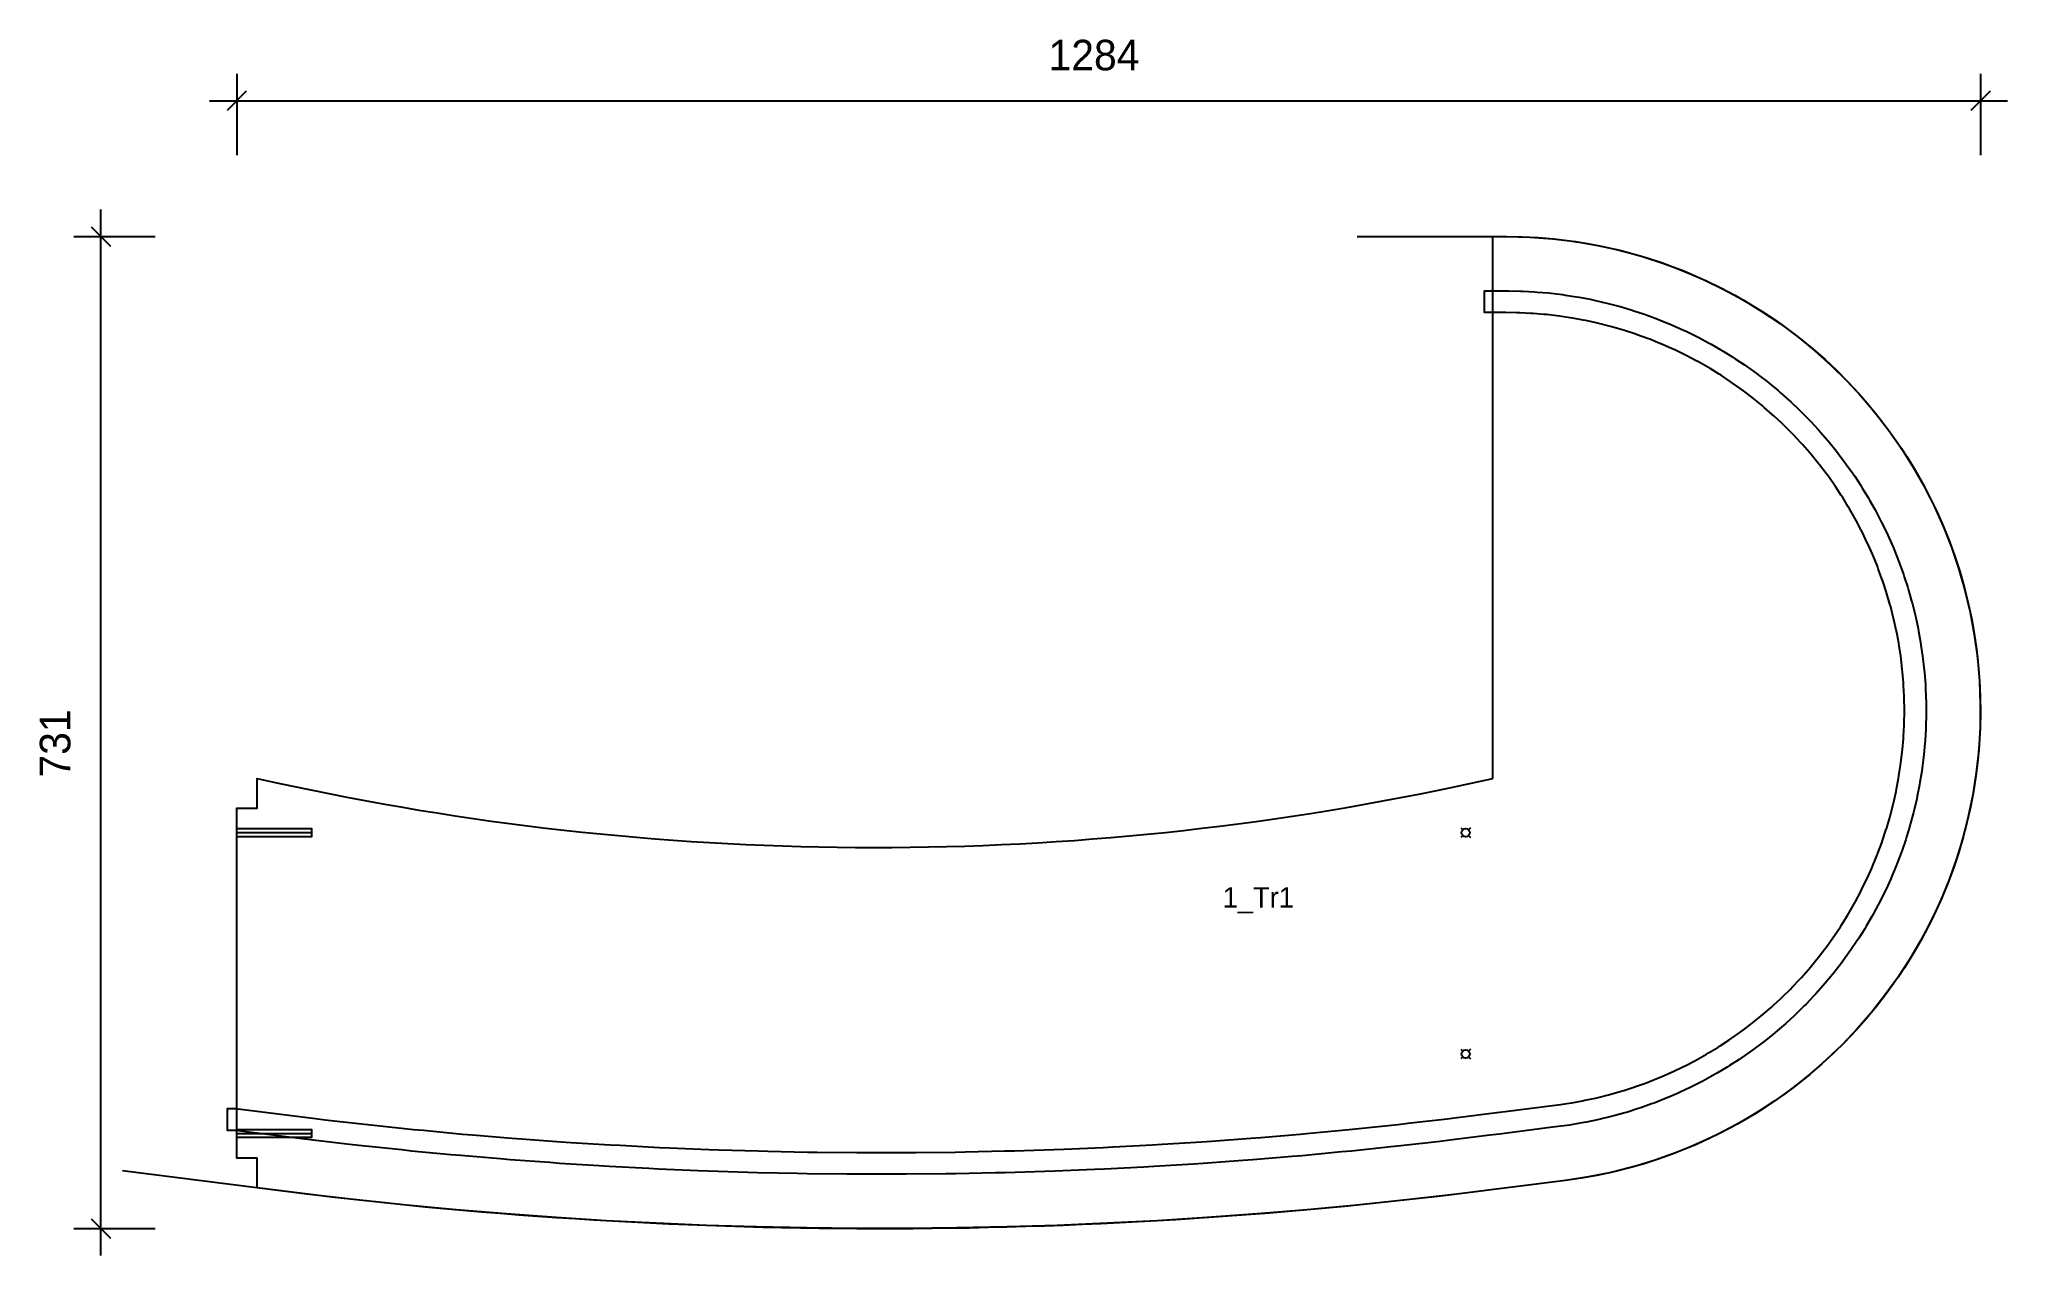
# Model space of a CAD drawing. Header units: millimetres. Extents: x -145 to 1304, y -20 to 876.
import ezdxf
from ezdxf.enums import TextEntityAlignment as Align

# ---------------------------------------------------------------- set-up
doc = ezdxf.new("R2010")
doc.units = ezdxf.units.MM
for name, color, linetype in [('CONTOUR', 7, 'CONTINUOUS'), ('CUT_RISER', 7, 'CONTINUOUS'), ('DIMLINES', 7, 'CONTINUOUS'), ('DIMLINESTEXT', 7, 'CONTINUOUS'), ('DRILLINGSOTHER', 7, 'CONTINUOUS'), ('DRILLINGSSIDE', 7, 'CONTINUOUS'), ('EXTRATREADFRONTPROFILELINES', 7, 'CONTINUOUS'), ('EXTRATREADFRONTPROFILELINESTEXT', 7, 'CONTINUOUS')]:
    doc.layers.add(name, color=color, linetype=linetype)

msp = doc.modelspace()

# ---------------------------------------------------------------- linework, layer by layer
at = {"layer": 'CONTOUR', "color": 0, "linetype": '0'}
msp.add_lwpolyline([(925, 331.702), (925, 730.95), (935, 730.95, -0.939), (978.541, 35.425), (898.384, 25.349, -0.063), (15, 29.952), (15, 51.952), (0, 51.952), (0, 309.702), (15, 309.702), (15, 331.702, 0.105), (870.608, 320.125), (885, 323.039), (897.843, 325.73), (925, 331.702)], format="xyb", dxfattribs=at)
at = {"layer": 'CUT_RISER', "color": 1, "linetype": '1'}
msp.add_lwpolyline([(-0.875, 88.389), (5.015, 87.649), (28.573, 84.686), (34.463, 83.945), (58.022, 80.982), (65.238, 80.15), (94.104, 76.825), (101.328, 76.069), (130.227, 73.044), (137.459, 72.363), (166.387, 69.64), (173.626, 69.035), (202.582, 66.613), (209.826, 66.083), (238.805, 63.963), (246.055, 63.508), (275.055, 61.691), (282.309, 61.312), (311.326, 59.796), (318.584, 59.493), (347.615, 58.28), (354.876, 58.052), (383.918, 57.141), (391.18, 56.989), (420.23, 56.381), (427.494, 56.305), (456.549, 56), (463.813, 55.999), (492.869, 55.997), (500.133, 56.072), (529.188, 56.372), (536.451, 56.523), (565.501, 57.126), (572.761, 57.353), (601.804, 58.258), (609.062, 58.56), (638.093, 59.769), (645.347, 60.146), (674.364, 61.657), (681.614, 62.11), (710.614, 63.923), (717.859, 64.452), (746.838, 66.567), (754.077, 67.172), (783.033, 69.588), (790.265, 70.268), (819.194, 72.987), (826.419, 73.742), (855.318, 76.761), (862.535, 77.592), (891.4, 80.912), (898.723, 81.833), (928.016, 85.515), (935.954, 86.512), (970.959, 90.91), (973.023, 91.205), (981.281, 92.384), (983.216, 92.727), (990.955, 94.097), (992.877, 94.505), (1000.566, 96.134), (1002.473, 96.606), (1010.102, 98.492), (1011.993, 99.027), (1019.555, 101.168), (1021.427, 101.766), (1028.913, 104.159), (1030.763, 104.819), (1038.165, 107.462), (1039.943, 108.163), (1047.055, 110.966), (1048.858, 111.748), (1056.069, 114.873), (1057.844, 115.715), (1064.947, 119.08), (1066.693, 119.981), (1073.678, 123.583), (1075.394, 124.541), (1082.254, 128.375), (1083.937, 129.39), (1090.665, 133.452), (1092.312, 134.523), (1098.901, 138.808), (1100.511, 139.934), (1106.952, 144.437), (1108.524, 145.616), (1114.811, 150.332), (1116.342, 151.564), (1122.468, 156.488), (1123.957, 157.77), (1129.913, 162.897), (1131.359, 164.228), (1137.14, 169.552), (1138.54, 170.93), (1144.14, 176.445), (1145.493, 177.87), (1150.905, 183.569), (1152.21, 185.038), (1157.428, 190.915), (1158.682, 192.427), (1163.701, 198.476), (1164.904, 200.03), (1169.716, 206.243), (1170.867, 207.836), (1175.468, 214.207), (1176.565, 215.838), (1180.95, 222.36), (1181.991, 224.026), (1186.156, 230.691), (1187.141, 232.392), (1191.079, 239.193), (1192.007, 240.925), (1195.715, 247.854), (1196.584, 249.617), (1200.058, 256.666), (1200.867, 258.457), (1204.104, 265.619), (1204.852, 267.436), (1207.847, 274.702), (1208.551, 276.594), (1211.368, 284.16), (1211.992, 286.023), (1214.486, 293.476), (1215.047, 295.359), (1217.29, 302.892), (1217.787, 304.793), (1219.776, 312.396), (1220.21, 314.312), (1221.943, 321.978), (1222.312, 323.908), (1223.787, 331.627), (1224.091, 333.568), (1225.307, 341.333), (1225.546, 343.283), (1226.501, 351.084), (1226.674, 353.041), (1227.367, 360.87), (1227.475, 362.832), (1227.905, 370.679), (1227.947, 372.644), (1228.114, 380.501), (1228.09, 382.466), (1227.994, 390.324), (1227.904, 392.287), (1227.545, 400.138), (1227.389, 402.097), (1226.767, 409.931), (1226.546, 411.884), (1225.661, 419.693), (1225.374, 421.637), (1224.229, 429.412), (1223.877, 431.345), (1222.471, 439.078), (1222.055, 440.998), (1220.391, 448.679), (1219.911, 450.584), (1217.991, 458.205), (1217.447, 460.093), (1215.272, 467.645), (1214.666, 469.514), (1212.239, 476.989), (1211.57, 478.837), (1208.894, 486.227), (1208.185, 488.001), (1205.35, 495.101), (1204.56, 496.9), (1201.402, 504.097), (1200.552, 505.869), (1197.155, 512.956), (1196.246, 514.698), (1192.613, 521.667), (1191.647, 523.378), (1187.782, 530.221), (1186.759, 531.899), (1182.667, 538.609), (1181.589, 540.251), (1177.274, 546.821), (1176.141, 548.426), (1171.609, 554.847), (1170.423, 556.413), (1165.678, 562.679), (1164.44, 564.204), (1159.488, 570.307), (1158.199, 571.791), (1153.045, 577.724), (1151.708, 579.164), (1146.358, 584.921), (1144.973, 586.315), (1139.433, 591.89), (1138.003, 593.236), (1132.279, 598.623), (1130.804, 599.92), (1124.903, 605.112), (1123.385, 606.359), (1117.314, 611.35), (1115.755, 612.546), (1109.52, 617.331), (1107.922, 618.474), (1101.53, 623.047), (1099.894, 624.136), (1093.353, 628.492), (1091.682, 629.526), (1084.998, 633.66), (1083.293, 634.637), (1076.474, 638.545), (1074.738, 639.464), (1067.792, 643.142), (1066.025, 644.003), (1058.96, 647.445), (1057.166, 648.246), (1049.989, 651.45), (1048.119, 652.209), (1040.638, 655.244), (1038.793, 655.922), (1031.416, 658.631), (1029.55, 659.246), (1022.085, 661.706), (1020.2, 662.259), (1012.657, 664.467), (1010.754, 664.956), (1003.142, 666.911), (1001.224, 667.336), (993.55, 669.034), (991.619, 669.395), (983.893, 670.835), (981.95, 671.13), (974.18, 672.311), (972.229, 672.541), (964.424, 673.461), (962.466, 673.626), (954.634, 674.283), (952.672, 674.382), (944.823, 674.777), (942.791, 674.812), (934.665, 674.95), (932.732, 674.95), (925, 674.95), (923.8, 674.95), (919, 674.95), (919, 678.15), (919, 690.95), (920.2, 690.95), (925, 690.95), (926.933, 690.95), (934.665, 690.95), (936.804, 690.914), (945.359, 690.77), (947.428, 690.666), (955.706, 690.25), (957.771, 690.076), (966.03, 689.383), (968.088, 689.14), (976.319, 688.17), (978.368, 687.859), (986.562, 686.613), (988.599, 686.233), (996.747, 684.714), (998.77, 684.266), (1006.862, 682.475), (1008.869, 681.959), (1016.897, 679.898), (1018.886, 679.315), (1026.84, 676.986), (1028.808, 676.337), (1036.679, 673.743), (1038.624, 673.028), (1046.405, 670.171), (1048.325, 669.392), (1056.005, 666.276), (1057.898, 665.433), (1065.469, 662.061), (1067.333, 661.155), (1074.787, 657.532), (1076.619, 656.564), (1083.948, 652.692), (1085.746, 651.664), (1092.941, 647.549), (1094.704, 646.461), (1101.757, 642.107), (1103.483, 640.96), (1110.386, 636.373), (1112.072, 635.168), (1118.817, 630.352), (1120.462, 629.092), (1127.043, 624.053), (1128.644, 622.738), (1135.052, 617.481), (1136.609, 616.114), (1142.837, 610.645), (1144.347, 609.226), (1150.388, 603.552), (1151.85, 602.083), (1157.697, 596.209), (1159.109, 594.693), (1164.756, 588.626), (1166.117, 587.063), (1171.558, 580.81), (1172.865, 579.203), (1178.093, 572.771), (1179.345, 571.121), (1184.355, 564.518), (1185.552, 562.826), (1190.337, 556.059), (1191.476, 554.328), (1196.033, 547.405), (1197.113, 545.637), (1201.435, 538.564), (1202.455, 536.761), (1206.538, 529.548), (1207.497, 527.711), (1211.336, 520.365), (1212.233, 518.498), (1215.823, 511.027), (1216.657, 509.13), (1219.995, 501.544), (1220.765, 499.62), (1223.847, 491.926), (1224.552, 489.978), (1227.374, 482.185), (1228.014, 480.214), (1230.573, 472.331), (1231.147, 470.34), (1233.44, 462.375), (1233.946, 460.366), (1235.972, 452.329), (1236.411, 450.304), (1238.165, 442.203), (1238.536, 440.165), (1240.019, 432.01), (1240.321, 429.96), (1241.529, 421.76), (1241.762, 419.701), (1242.695, 411.466), (1242.859, 409.4), (1243.516, 401.138), (1243.61, 399.068), (1243.99, 390.788), (1244.015, 388.717), (1244.116, 380.429), (1244.072, 378.357), (1243.896, 370.071), (1243.783, 368.002), (1243.329, 359.726), (1243.146, 357.662), (1242.415, 349.406), (1242.163, 347.349), (1241.156, 339.123), (1240.835, 337.075), (1239.553, 328.887), (1239.164, 326.852), (1237.608, 318.711), (1237.151, 316.69), (1235.323, 308.606), (1234.799, 306.601), (1232.701, 298.583), (1232.109, 296.597), (1229.744, 288.653), (1229.086, 286.688), (1226.456, 278.828), (1225.733, 276.886), (1222.841, 269.119), (1222.053, 267.203), (1218.902, 259.537), (1218.051, 257.648), (1214.645, 250.091), (1213.731, 248.232), (1210.073, 240.794), (1209.097, 238.966), (1205.193, 231.655), (1204.156, 229.861), (1200.009, 222.685), (1198.913, 220.927), (1194.527, 213.894), (1193.372, 212.173), (1188.754, 205.291), (1187.542, 203.61), (1182.696, 196.887), (1181.428, 195.248), (1176.359, 188.69), (1175.037, 187.094), (1169.751, 180.711), (1168.377, 179.16), (1162.88, 172.957), (1161.454, 171.453), (1155.753, 165.438), (1154.278, 163.982), (1148.377, 158.162), (1146.854, 156.757), (1140.762, 151.137), (1139.193, 149.784), (1132.916, 144.371), (1131.302, 143.071), (1124.848, 137.872), (1123.191, 136.627), (1116.566, 131.647), (1114.869, 130.458), (1108.08, 125.703), (1106.344, 124.572), (1099.4, 120.047), (1097.627, 118.974), (1090.535, 114.685), (1088.728, 113.672), (1081.496, 109.623), (1079.655, 108.671), (1072.292, 104.866), (1070.42, 103.977), (1062.934, 100.421), (1061.033, 99.595), (1053.432, 96.292), (1051.505, 95.53), (1043.797, 92.483), (1041.845, 91.787), (1034.04, 89), (1032.066, 88.369), (1024.171, 85.846), (1022.177, 85.281), (1014.203, 83.024), (1012.191, 82.526), (1004.145, 80.537), (1002.118, 80.108), (994.01, 78.389), (991.969, 78.028), (983.808, 76.582), (981.69, 76.28), (973.22, 75.071), (965.282, 74.073), (930.011, 69.64), (922.688, 68.719), (893.395, 65.037), (886.146, 64.203), (857.147, 60.866), (849.889, 60.108), (820.858, 57.073), (813.592, 56.39), (784.531, 53.659), (777.258, 53.052), (748.17, 50.623), (740.892, 50.091), (711.779, 47.966), (704.496, 47.51), (675.363, 45.688), (668.076, 45.309), (638.925, 43.79), (631.634, 43.487), (602.47, 42.272), (595.176, 42.045), (566, 41.134), (558.704, 40.982), (529.521, 40.376), (522.224, 40.3), (493.035, 39.998), (485.738, 39.998), (456.548, 40), (449.251, 40.076), (420.063, 40.382), (412.767, 40.535), (383.583, 41.145), (376.289, 41.373), (347.114, 42.287), (339.823, 42.592), (310.658, 43.81), (303.371, 44.19), (274.221, 45.712), (266.938, 46.169), (237.805, 47.994), (230.527, 48.526), (201.415, 50.655), (194.143, 51.263), (165.054, 53.696), (157.789, 54.379), (128.728, 57.115), (121.47, 57.874), (92.438, 60.912), (85.189, 61.747), (56.191, 65.087), (48.253, 66.085), (-0.875, 72.263), (-2.075, 72.263), (-6.875, 72.263), (-6.875, 75.489), (-6.875, 88.389), (-5.675, 88.389), (-0.875, 88.389)], dxfattribs=at)
at = {"layer": 'DIMLINES', "color": 0}
for p, q in [((0, 850.95), (0, 790.95)), ((1284.122, 850.95), (1284.122, 790.95)), ((-20, 830.95), (1304.122, 830.95)), ((7.071, 838.021), (-7.071, 823.878)), ((1291.193, 838.021), (1277.051, 823.878)), ((-100, -20), (-100, 750.95)), ((-120, 730.95), (-60, 730.95)), ((-107.071, 738.021), (-92.929, 723.878)), ((-120, 0), (-60, 0)), ((-107.071, 7.071), (-92.929, -7.071))]:
    msp.add_line(p, q, dxfattribs=at)
at = {"layer": 'DRILLINGSOTHER', "color": 3}
for p, q in [((901.466, 295.237), (902.879, 293.823)), ((908.536, 295.237), (907.121, 293.823)), ((902.879, 289.58), (901.464, 288.166)), ((907.121, 289.58), (908.534, 288.166)), ((901.466, 132.178), (902.879, 130.764)), ((908.536, 132.178), (907.121, 130.764)), ((902.879, 126.521), (901.464, 125.107)), ((907.121, 126.521), (908.534, 125.107))]:
    msp.add_line(p, q, dxfattribs=at)
for centre in [(905, 291.702), (905, 128.642)]:
    msp.add_circle(centre, 3, dxfattribs=at)
at = {"layer": 'DRILLINGSSIDE', "color": 3}
for p, q in [((0, 291.702), (55, 291.702)), ((0, 69.952), (55, 69.952))]:
    msp.add_line(p, q, dxfattribs=at)
at = {"layer": 'DRILLINGSSIDE', "color": 3, "linetype": '3'}
for points in [[(0, 294.702), (55, 294.702), (55, 288.702), (0, 288.702)], [(0, 72.952), (55, 72.952), (55, 66.952), (0, 66.952)]]:
    msp.add_lwpolyline(points, dxfattribs=at)
at = {"layer": 'EXTRATREADFRONTPROFILELINES', "color": 2}
for p, q in [((825, 730.95), (935, 730.95)), ((935, 730.95), (946.7, 730.753)), ((946.7, 730.753), (958.386, 730.165)), ((958.386, 730.165), (970.046, 729.186)), ((970.046, 729.186), (981.667, 727.817)), ((981.667, 727.817), (993.235, 726.058)), ((993.235, 726.058), (1004.738, 723.914)), ((1004.738, 723.914), (1016.163, 721.384)), ((1016.163, 721.384), (1027.496, 718.474)), ((1027.496, 718.474), (1038.725, 715.185)), ((1038.725, 715.185), (1049.838, 711.522)), ((1049.838, 711.522), (1060.822, 707.488)), ((1060.822, 707.488), (1071.665, 703.089)), ((1071.665, 703.089), (1082.354, 698.329)), ((1082.354, 698.329), (1092.878, 693.213)), ((1092.878, 693.213), (1103.224, 687.748)), ((1103.224, 687.748), (1113.381, 681.938)), ((1113.381, 681.938), (1123.338, 675.792)), ((1123.338, 675.792), (1133.084, 669.316)), ((1133.084, 669.316), (1142.607, 662.516)), ((1142.607, 662.516), (1151.896, 655.401)), ((1151.896, 655.401), (1160.942, 647.979)), ((1160.942, 647.979), (1169.734, 640.258)), ((1169.734, 640.258), (1178.263, 632.247)), ((1178.263, 632.247), (1186.518, 623.954)), ((1186.518, 623.954), (1194.491, 615.39)), ((1194.491, 615.39), (1202.172, 606.563)), ((1202.172, 606.563), (1209.553, 597.483)), ((1209.553, 597.483), (1216.626, 588.162)), ((1216.626, 588.162), (1223.383, 578.608)), ((1223.383, 578.608), (1229.815, 568.834)), ((1229.815, 568.834), (1235.916, 558.849)), ((1235.916, 558.849), (1241.68, 548.666)), ((1241.68, 548.666), (1247.098, 538.295)), ((1247.098, 538.295), (1252.167, 527.748)), ((1252.167, 527.748), (1256.878, 517.038)), ((1256.878, 517.038), (1261.229, 506.175)), ((1261.229, 506.175), (1265.213, 495.173)), ((1265.213, 495.173), (1268.826, 484.044)), ((1268.826, 484.044), (1272.064, 472.8)), ((1272.064, 472.8), (1274.923, 461.453)), ((1274.923, 461.453), (1277.401, 450.017)), ((1277.401, 450.017), (1279.493, 438.505)), ((1279.493, 438.505), (1281.199, 426.929)), ((1281.199, 426.929), (1282.516, 415.302)), ((1282.516, 415.302), (1283.443, 403.637)), ((1283.443, 403.637), (1283.978, 391.949)), ((1283.978, 391.949), (1284.122, 380.248)), ((1284.122, 380.248), (1283.873, 368.55)), ((1283.873, 368.55), (1283.232, 356.866)), ((1283.232, 356.866), (1282.2, 345.211)), ((1280.778, 333.596), (1278.968, 322.036)), ((1282.2, 345.211), (1280.778, 333.596)), ((1278.968, 322.036), (1276.771, 310.543)), ((1276.771, 310.543), (1274.19, 299.13)), ((1274.19, 299.13), (1271.229, 287.81)), ((1267.889, 276.595), (1264.176, 265.499)), ((1271.229, 287.81), (1267.889, 276.595)), ((1264.176, 265.499), (1260.093, 254.533)), ((1260.093, 254.533), (1255.645, 243.71)), ((1250.836, 233.043), (1245.673, 222.542)), ((1255.645, 243.71), (1250.836, 233.043)), ((1245.673, 222.542), (1240.161, 212.221)), ((1240.161, 212.221), (1234.306, 202.09)), ((1228.115, 192.161), (1221.594, 182.445)), ((1234.306, 202.09), (1228.115, 192.161)), ((1221.594, 182.445), (1214.752, 172.953)), ((1207.595, 163.695), (1200.132, 154.683)), ((1214.752, 172.953), (1207.595, 163.695)), ((1192.372, 145.926), (1184.322, 137.433)), ((1200.132, 154.683), (1192.372, 145.926)), ((1184.322, 137.433), (1175.992, 129.216)), ((1167.392, 121.282), (1158.53, 113.64)), ((1175.992, 129.216), (1167.392, 121.282)), ((1149.417, 106.3), (1140.064, 99.27)), ((1158.53, 113.64), (1149.417, 106.3)), ((1130.48, 92.556), (1120.677, 86.168)), ((1140.064, 99.27), (1130.48, 92.556)), ((1100.455, 74.395), (1090.06, 69.023)), ((1110.665, 80.112), (1100.455, 74.395)), ((1120.677, 86.168), (1110.665, 80.112)), ((1068.759, 59.339), (1057.877, 55.037)), ((1079.491, 64.002), (1068.759, 59.339)), ((1090.06, 69.023), (1079.491, 64.002)), ((1024.453, 44.353), (1013.094, 41.545)), ((1035.711, 47.541), (1024.453, 44.353)), ((1046.857, 51.103), (1035.711, 47.541)), ((1057.877, 55.037), (1046.857, 51.103)), ((51.616, 25.349), (-84.219, 42.423)), ((978.541, 35.425), (898.384, 25.349)), ((990.125, 37.079), (978.541, 35.425)), ((1001.647, 39.119), (990.125, 37.079)), ((1013.094, 41.545), (1001.647, 39.119)), ((88.278, 21.129), (51.616, 25.349)), ((124.982, 17.29), (88.278, 21.129)), ((161.724, 13.834), (124.982, 17.29)), ((825.018, 17.29), (788.276, 13.834)), ((861.722, 21.129), (825.018, 17.29)), ((898.384, 25.349), (861.722, 21.129)), ((198.5, 10.762), (161.724, 13.834)), ((235.306, 8.072), (198.5, 10.762)), ((272.138, 5.767), (235.306, 8.072)), ((308.992, 3.845), (272.138, 5.767)), ((345.864, 2.307), (308.992, 3.845)), ((382.75, 1.154), (345.864, 2.307)), ((419.646, 0.385), (382.75, 1.154)), ((456.548, 0), (419.646, 0.385)), ((493.452, 0), (456.548, 0)), ((530.354, 0.385), (493.452, 0)), ((567.25, 1.154), (530.354, 0.385)), ((604.136, 2.307), (567.25, 1.154)), ((641.008, 3.845), (604.136, 2.307)), ((677.862, 5.767), (641.008, 3.845)), ((714.694, 8.072), (677.862, 5.767)), ((751.5, 10.762), (714.694, 8.072)), ((788.276, 13.834), (751.5, 10.762))]:
    msp.add_line(p, q, dxfattribs=at)

# ---------------------------------------------------------------- texts
at = {"layer": 'DIMLINESTEXT'}
msp.add_text('1284', height=22.5, dxfattribs=at).set_placement((597.84, 875.95), align=Align.TOP_LEFT)
msp.add_text('731', height=22.5, rotation=90, dxfattribs=at).set_placement((-145, 332.309), align=Align.TOP_LEFT)
at = {"layer": 'EXTRATREADFRONTPROFILELINESTEXT'}
msp.add_text('1_Tr1', height=15, dxfattribs=at).set_placement((726.114, 251.535), align=Align.TOP_LEFT)

doc.saveas('drawing.dxf')
